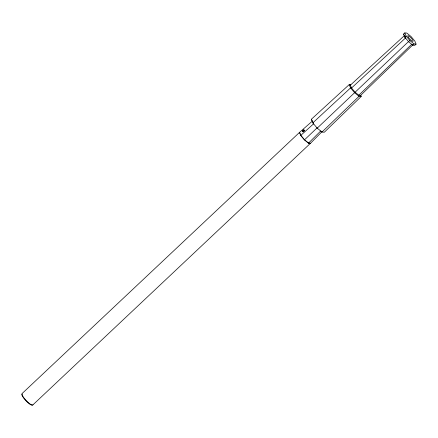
<?xml version="1.0" encoding="UTF-8"?>
<svg xmlns="http://www.w3.org/2000/svg" width="438" height="438" viewBox="0 0 438 438"><rect width="100%" height="100%" fill="white"/><g stroke="black" fill="none" stroke-linecap="round" stroke-linejoin="round"><path stroke-width="0.66" d="M322.034 131.624L310.515 143.248L308.555 143.078L304.536 139.815L300.807 135.375L299.554 132.358L312.387 121.074M308.555 143.078L320.704 130.984L321.99 132.03L324.317 132.232L361.175 96.513L360.715 95.413M300.807 135.375L313.542 123.866L311.308 119.3L349.201 84.616L350.373 85.158L351.544 87.989L355.037 92.155L358.804 95.21L360.644 95.369L412.799 44.895M304.536 139.815L316.986 127.973L321.99 132.03L359.034 96.327L361.175 96.513L360.644 95.369M317.216 128.159L312.792 122.886L350.57 87.918L351.544 87.989L405.435 38.057L403.524 34.098L404.8 32.899L406.82 33.069L410.964 36.436L414.808 41.013L416.1 44.128L414.08 43.953L409.935 40.592L408.446 41.648L317.216 128.159L316.986 127.973M404.8 32.899L406.092 36.015L404.811 37.214L408.659 41.796M414.08 43.953L412.804 45.158L411.704 44.287L358.804 95.21L359.034 96.327L354.643 92.768L350.57 87.918L349.201 84.616L350.805 84.753M32.658 405.101L310.433 143.325L308.472 143.155L304.454 139.892L300.725 135.452L299.477 132.429L22.223 393.417A7.884 1.785 46.7 0 0 26.214 400.562A7.884 1.785 46.7 0 0 32.976 404.761M416.1 44.128L414.824 45.333L412.804 45.158L408.446 41.648M350.373 85.158L404.422 35.609L403.524 34.098M406.092 36.015L409.935 40.592M311.308 119.3L312.119 120.631M404.674 36.223L405.435 38.057M313.082 122.749L313.542 123.866M32.04 405.068A7.435 1.681 46.7 0 1 25.311 400.075A7.435 1.681 46.7 0 1 22.201 394.052M302.647 131.186L302.625 131.378A1.013 0.504 -51 0 0 303.523 131.427A1.013 0.504 -51 0 0 304.071 130.141A1.013 0.504 -51 0 0 302.986 130.535L302.647 131.186M303.238 131.258A0.788 0.394 -51 0 0 303.72 130.124A0.788 0.394 -51 0 0 302.713 130.825A0.788 0.394 -51 0 0 303.238 131.258M303.266 131.794A1.128 0.569 -49 0 0 304.295 130.201A1.128 0.569 -49 0 0 302.855 130.809A1.128 0.569 -49 0 0 303.266 131.794M408.167 36.995A3.827 0.865 46.7 0 0 412.842 41.364A3.827 0.865 46.7 0 0 410.34 37.181A3.827 0.865 46.7 0 0 408.167 36.995"/></g></svg>
